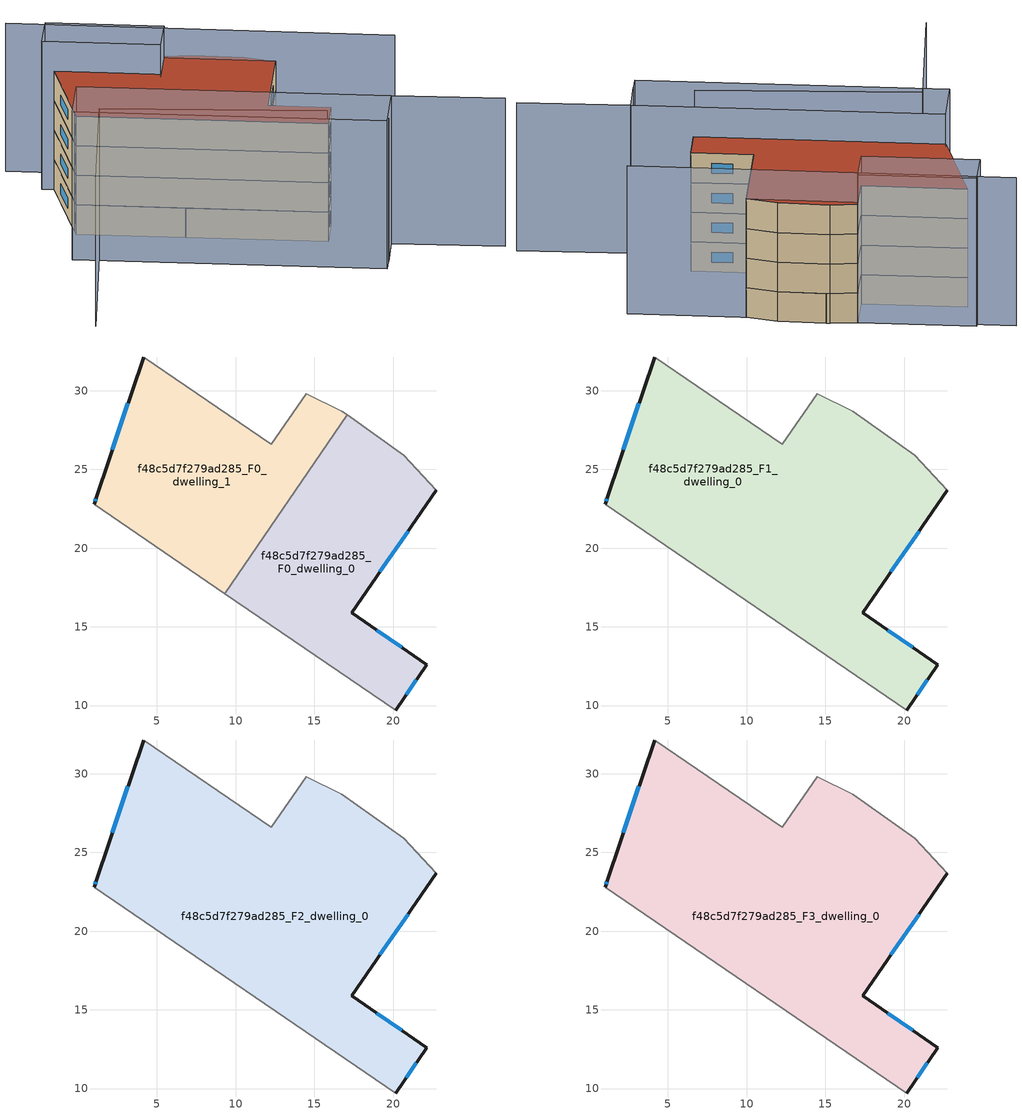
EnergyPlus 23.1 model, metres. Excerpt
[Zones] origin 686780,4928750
f48c5d7f279ad285_F0_dwelling_0
 floor ground (EU_floor_Construction): 20.67,25.89 22.75,23.68 17.37,15.89 22.15,12.6 20.16,9.72 9.32,17.12 17.07,28.48 z0
 wall outside (EU_wall_Construction): 20.16,9.72 22.15,12.6 17.37,15.89 22.75,23.68 z0:3
 wall adiabatic (EU_wall_Construction): 9.32,17.12 20.16,9.72 / 22.75,23.68 20.67,25.89 17.07,28.48 z0:3
 wall to f48c5d7f279ad285_F0_dwelling_1 (EU_wall_Construction): 17.07,28.48 9.32,17.12 z0:3
 window (EU_Window_Construction): 20.56,13.7 18.96,14.79 / 20.82,10.68 21.49,11.64 / 19.16,18.49 20.96,21.08 z1:2
f48c5d7f279ad285_F0_dwelling_1
 floor ground (EU_floor_Construction): 16.75,28.71 17.07,28.48 9.32,17.12 1.01,22.79 1.18,23.31 4.15,32.14 12.25,26.59 14.49,29.82 z0
 wall outside (EU_wall_Construction): 4.15,32.14 1.18,23.31 1.01,22.79 z0:3
 wall adiabatic (EU_wall_Construction): 17.07,28.48 16.75,28.71 14.49,29.82 12.25,26.59 4.15,32.14 / 1.01,22.79 9.32,17.12 z0:3
 window (EU_Window_Construction): 1.12,23.14 1.07,22.96 / 3.16,29.2 2.17,26.25 z1:2
f48c5d7f279ad285_F1_dwelling_0
 floor to f48c5d7f279ad285_F0_dwelling_0 (EU_floor_Construction): 20.67,25.89 22.75,23.68 17.37,15.89 22.15,12.6 20.16,9.72 9.32,17.12 17.07,28.48 z3
 floor to f48c5d7f279ad285_F0_dwelling_1 (EU_floor_Construction): 16.75,28.71 17.07,28.48 9.32,17.12 1.01,22.79 1.18,23.31 4.15,32.14 12.25,26.59 14.49,29.82 z3
 wall outside (EU_wall_Construction): 20.16,9.72 22.15,12.6 17.37,15.89 22.75,23.68 / 4.15,32.14 1.18,23.31 1.01,22.79 z3:6
 wall adiabatic (EU_wall_Construction): 22.75,23.68 20.67,25.89 16.75,28.71 14.49,29.82 12.25,26.59 4.15,32.14 / 1.01,22.79 20.16,9.72 z3:6
 window (EU_Window_Construction): 19.16,18.49 20.96,21.08 / 20.56,13.7 18.96,14.79 / 20.82,10.68 21.49,11.64 / 1.12,23.14 1.07,22.96 / 3.16,29.2 2.17,26.25 z4:5
f48c5d7f279ad285_F2_dwelling_0
 floor to f48c5d7f279ad285_F1_dwelling_0 (EU_floor_Construction): 20.67,25.89 22.75,23.68 17.37,15.89 22.15,12.6 20.16,9.72 1.01,22.79 1.18,23.31 4.15,32.14 12.25,26.59 14.49,29.82 16.75,28.71 z6
 wall outside (EU_wall_Construction): 20.16,9.72 22.15,12.6 17.37,15.89 22.75,23.68 / 4.15,32.14 1.18,23.31 1.01,22.79 z6:9
 wall adiabatic (EU_wall_Construction): 22.75,23.68 20.67,25.89 16.75,28.71 14.49,29.82 12.25,26.59 4.15,32.14 / 1.01,22.79 20.16,9.72 z6:9
 window (EU_Window_Construction): 19.16,18.49 20.96,21.08 / 20.56,13.7 18.96,14.79 / 20.82,10.68 21.49,11.64 / 1.12,23.14 1.07,22.96 / 3.16,29.2 2.17,26.25 z7:8
f48c5d7f279ad285_F3_dwelling_0
 floor to f48c5d7f279ad285_F2_dwelling_0 (EU_floor_Construction): 20.67,25.89 22.75,23.68 17.37,15.89 22.15,12.6 20.16,9.72 1.01,22.79 1.18,23.31 4.15,32.14 12.25,26.59 14.49,29.82 16.75,28.71 z9
 wall outside (EU_wall_Construction): 20.16,9.72 22.15,12.6 17.37,15.89 22.75,23.68 / 4.15,32.14 1.18,23.31 1.01,22.79 z9:12
 wall adiabatic (EU_wall_Construction): 22.75,23.68 20.67,25.89 16.75,28.71 14.49,29.82 12.25,26.59 4.15,32.14 / 1.01,22.79 20.16,9.72 z9:12
 window (EU_Window_Construction): 19.16,18.49 20.96,21.08 / 20.56,13.7 18.96,14.79 / 20.82,10.68 21.49,11.64 / 1.12,23.14 1.07,22.96 / 3.16,29.2 2.17,26.25 z10:11
 roof outside (EU_roof_Construction): 20.16,9.72 22.15,12.6 17.37,15.89 22.75,23.68 20.67,25.89 16.75,28.71 14.49,29.82 12.25,26.59 4.15,32.14 1.18,23.31 1.01,22.79 z12
shading: 22.76,3.28 24.91,6.51 / 24.91,6.51 33.62,0.72 / -7.4,4.93 0.46,17.63 / 0.46,17.63 18.2,6.65 / 31.75,17.47 2.35,37.76 / 1.01,22.79 24.95,6.49 / 24.95,6.49 21.9,2.01 / 21.9,2.01 -2.04,18.31 / -2.04,18.31 1.01,22.79 / 5.49,36.05 14.49,29.82 / 14.49,29.82 12.23,26.55 / 12.23,26.55 3.23,32.78 / 3.23,32.78 5.49,36.05 z0:15
[Building]
EU S2 Campaign: North Axis=0; Terrain=City; Solar Distribution=FullExterior
[Site:Location]
Bologna: Latitude=44.5; Longitude=11.25; Time Zone=1; Elevation=37
[SizingPeriod:WeatherFileDays]
AnnualSizingPeriod: Begin Month=1; Begin Day of Month=1; End Month=12; End Day of Month=31; Day of Week for Start Day=Monday; Use Weather File Daylight Saving Period=No; Use Weather File Rain and Snow Indicators=No
[MATERIAL]
EU_InternalMass_Material: Roughness=MediumRough; Thickness=0.1; Conductivity=1; Density=1800; Specific Heat=900; Thermal Absorptance=0.9; Solar Absorptance=0.7; Visible Absorptance=0.7
[MATERIAL:NOMASS] Roughness=MediumRough; Thermal Absorptance=0.9; Solar Absorptance=0.7; Visible Absorptance=0.7
Name | Thermal Resistance
EU_wall_NoMass | 0.937881
EU_roof_NoMass | 0.548572
EU_floor_NoMass | 0.71348
[WINDOWMATERIAL:SIMPLEGLAZINGSYSTEM]
EU_Window_SimpleGlazing: UFactor=4.25633; Solar Heat Gain Coefficient=0.85; Visible Transmittance=0.85
[CONSTRUCTION]
EU_wall_Construction: EU_wall_NoMass
EU_roof_Construction: EU_roof_NoMass
EU_floor_Construction: EU_floor_NoMass
EU_InternalMass_Construction: EU_InternalMass_Material
EU_Window_Construction: EU_Window_SimpleGlazing
[ZONE] Type=1; Multiplier=1; Ceiling Height=autocalculate; Floor Area=autocalculate; Part of Total Floor Area=Yes
Name | Volume
f48c5d7f279ad285_F0_dwelling_0 | 360.231
f48c5d7f279ad285_F1_dwelling_0 | 720.45
f48c5d7f279ad285_F2_dwelling_0; f48c5d7f279ad285_F3_dwelling_0 | 720.449
f48c5d7f279ad285_F0_dwelling_1 | 360.235
[INTERNALMASS] Construction=EU_InternalMass_Construction
Name | Zone or ZoneList | Surface Area
f48c5d7f279ad285_F0_dwelling_0_EU_InternalMass | f48c5d7f279ad285_F0_dwelling_0 | 120.077
f48c5d7f279ad285_F0_dwelling_1_EU_InternalMass | f48c5d7f279ad285_F0_dwelling_1 | 120.078
f48c5d7f279ad285_F1_dwelling_0_EU_InternalMass | f48c5d7f279ad285_F1_dwelling_0 | 240.15
f48c5d7f279ad285_F2_dwelling_0_EU_InternalMass | f48c5d7f279ad285_F2_dwelling_0 | 240.15
f48c5d7f279ad285_F3_dwelling_0_EU_InternalMass | f48c5d7f279ad285_F3_dwelling_0 | 240.15
[OTHEREQUIPMENT] Fuel Type=Electricity; Design Level Calculation Method=Watts/Area; Power per Zone Floor Area=1; Fraction Latent=0; Fraction Radiant=0; Fraction Lost=0; Carbon Dioxide Generation Rate=0; EndUse Subcategory=EU_Step8_InternalGains
Name | Zone or ZoneList or Space or SpaceList | Schedule
EU_Step8_InternalGain_f48c5d7f279ad285_F0_dwelling_0_f000 | f48c5d7f279ad285_F0_dwelling_0 | EU_Step8_GainSchedule_f48c5d7f279ad285_F0_dwelling_0_f000
EU_Step8_InternalGain_f48c5d7f279ad285_F0_dwelling_1_f000 | f48c5d7f279ad285_F0_dwelling_1 | EU_Step8_GainSchedule_f48c5d7f279ad285_F0_dwelling_1_f000
EU_Step8_InternalGain_f48c5d7f279ad285_F1_dwelling_0_f000 | f48c5d7f279ad285_F1_dwelling_0 | EU_Step8_GainSchedule_f48c5d7f279ad285_F1_dwelling_0_f000
EU_Step8_InternalGain_f48c5d7f279ad285_F2_dwelling_0_f000 | f48c5d7f279ad285_F2_dwelling_0 | EU_Step8_GainSchedule_f48c5d7f279ad285_F2_dwelling_0_f000
EU_Step8_InternalGain_f48c5d7f279ad285_F3_dwelling_0_f000 | f48c5d7f279ad285_F3_dwelling_0 | EU_Step8_GainSchedule_f48c5d7f279ad285_F3_dwelling_0_f000
[ZONEVENTILATION:DESIGNFLOWRATE] Schedule=EU_AlwaysOn; Design Flow Rate Calculation Method=AirChanges/Hour; Air Changes per Hour=0.687892; Ventilation Type=Natural; Fan Pressure Rise=0; Fan Total Efficiency=1; Constant Term Coefficient=1; Temperature Term Coefficient=0; Velocity Term Coefficient=0; Velocity Squared Term Coefficient=0; Minimum Indoor Temperature=-100; Maximum Indoor Temperature=100; Delta Temperature=-100; Minimum Outdoor Temperature=-100; Maximum Outdoor Temperature=100; Maximum Wind Speed=40
Name | Zone or ZoneList or Space or SpaceList
EU_ConstantAir_f48c5d7f279ad285_F0_dwelling_0 | f48c5d7f279ad285_F0_dwelling_0
EU_ConstantAir_f48c5d7f279ad285_F0_dwelling_1 | f48c5d7f279ad285_F0_dwelling_1
EU_ConstantAir_f48c5d7f279ad285_F1_dwelling_0 | f48c5d7f279ad285_F1_dwelling_0
EU_ConstantAir_f48c5d7f279ad285_F2_dwelling_0 | f48c5d7f279ad285_F2_dwelling_0
EU_ConstantAir_f48c5d7f279ad285_F3_dwelling_0 | f48c5d7f279ad285_F3_dwelling_0
[HVACTEMPLATE:THERMOSTAT] Constant Heating Setpoint=20; Constant Cooling Setpoint=50
EU_HeatOnly_f48c5d7f279ad285_F0_dwelling_0; EU_HeatOnly_f48c5d7f279ad285_F0_dwelling_1; EU_HeatOnly_f48c5d7f279ad285_F1_dwelling_0; EU_HeatOnly_f48c5d7f279ad285_F2_dwelling_0; EU_HeatOnly_f48c5d7f279ad285_F3_dwelling_0
[HVACTEMPLATE:ZONE:IDEALLOADSAIRSYSTEM] System Availability Schedule=EU_AlwaysOn; Maximum Heating Supply Air Temperature=50; Minimum Cooling Supply Air Temperature=13; Maximum Heating Supply Air Humidity Ratio=0.0156; Minimum Cooling Supply Air Humidity Ratio=0.0077; Heating Limit=NoLimit; Cooling Limit=NoLimit; Heating Availability Schedule=EU_AlwaysOn; Cooling Availability Schedule=EU_CoolingOff; Dehumidification Control Type=ConstantSensibleHeatRatio; Cooling Sensible Heat Ratio=0.7; Dehumidification Setpoint=60; Humidification Control Type=None; Humidification Setpoint=30; Outdoor Air Method=None; Outdoor Air Flow Rate per Person=0.00944; Outdoor Air Flow Rate per Zone Floor Area=0; Outdoor Air Flow Rate per Zone=0; Demand Controlled Ventilation Type=None; Outdoor Air Economizer Type=NoEconomizer; Heat Recovery Type=None; Sensible Heat Recovery Effectiveness=0.7; Latent Heat Recovery Effectiveness=0.65
Name | Template Thermostat
f48c5d7f279ad285_F0_dwelling_0 | EU_HeatOnly_f48c5d7f279ad285_F0_dwelling_0
f48c5d7f279ad285_F0_dwelling_1 | EU_HeatOnly_f48c5d7f279ad285_F0_dwelling_1
f48c5d7f279ad285_F1_dwelling_0 | EU_HeatOnly_f48c5d7f279ad285_F1_dwelling_0
f48c5d7f279ad285_F2_dwelling_0 | EU_HeatOnly_f48c5d7f279ad285_F2_dwelling_0
f48c5d7f279ad285_F3_dwelling_0 | EU_HeatOnly_f48c5d7f279ad285_F3_dwelling_0
[SIZING:ZONE] Zone Cooling Design Supply Air Temperature Input Method=SupplyAirTemperature; Zone Cooling Design Supply Air Temperature=13; Zone Heating Design Supply Air Temperature Input Method=SupplyAirTemperature; Zone Heating Design Supply Air Temperature=50; Zone Cooling Design Supply Air Humidity Ratio=0.008; Zone Heating Design Supply Air Humidity Ratio=0.008; Cooling Design Air Flow Method=DesignDay; Cooling Design Air Flow Rate=0; Cooling Minimum Air Flow per Zone Floor Area=0.000762; Cooling Minimum Air Flow=0; Cooling Minimum Air Flow Fraction=0.2; Heating Design Air Flow Method=DesignDay; Heating Design Air Flow Rate=0; Heating Maximum Air Flow per Zone Floor Area=0.002032; Heating Maximum Air Flow=0.141576; Heating Maximum Air Flow Fraction=0.3; Account for Dedicated Outdoor Air System=No; Dedicated Outdoor Air System Control Strategy=NeutralSupplyAir; Dedicated Outdoor Air Low Setpoint Temperature for Design=autosize; Dedicated Outdoor Air High Setpoint Temperature for Design=autosize; Zone Load Sizing Method=Sensible Load Only No Latent Load; Zone Latent Cooling Design Supply Air Humidity Ratio Input Method=HumidityRatioDifference; Zone Cooling Design Supply Air Humidity Ratio Difference=0.005; Zone Latent Heating Design Supply Air Humidity Ratio Input Method=HumidityRatioDifference; Zone Humidification Design Supply Air Humidity Ratio Difference=0.005
f48c5d7f279ad285_F0_dwelling_0; f48c5d7f279ad285_F0_dwelling_1; f48c5d7f279ad285_F1_dwelling_0; f48c5d7f279ad285_F2_dwelling_0; f48c5d7f279ad285_F3_dwelling_0
[SCHEDULE:CONSTANT]
Name | Hourly Value
EU_AlwaysOn | 1
EU_CoolingOff | 0
[SCHEDULE:FILE] Column Number=1; Rows to Skip at Top=0; Number of Hours of Data=8760; Column Separator=Comma; Interpolate to Timestep=No; Minutes per Item=60; Adjust Schedule for Daylight Savings=Yes
Name | File
EU_Step8_GainSchedule_f48c5d7f279ad285_F0_dwelling_0_f000 | ../../schedules/f48c5d7f279ad285/f48c5d7f279ad285_F0_dwelling_0_f000_gain.csv
EU_Step8_GainSchedule_f48c5d7f279ad285_F0_dwelling_1_f000 | ../../schedules/f48c5d7f279ad285/f48c5d7f279ad285_F0_dwelling_1_f000_gain.csv
EU_Step8_GainSchedule_f48c5d7f279ad285_F1_dwelling_0_f000 | ../../schedules/f48c5d7f279ad285/f48c5d7f279ad285_F1_dwelling_0_f000_gain.csv
EU_Step8_GainSchedule_f48c5d7f279ad285_F2_dwelling_0_f000 | ../../schedules/f48c5d7f279ad285/f48c5d7f279ad285_F2_dwelling_0_f000_gain.csv
EU_Step8_GainSchedule_f48c5d7f279ad285_F3_dwelling_0_f000 | ../../schedules/f48c5d7f279ad285/f48c5d7f279ad285_F3_dwelling_0_f000_gain.csv
